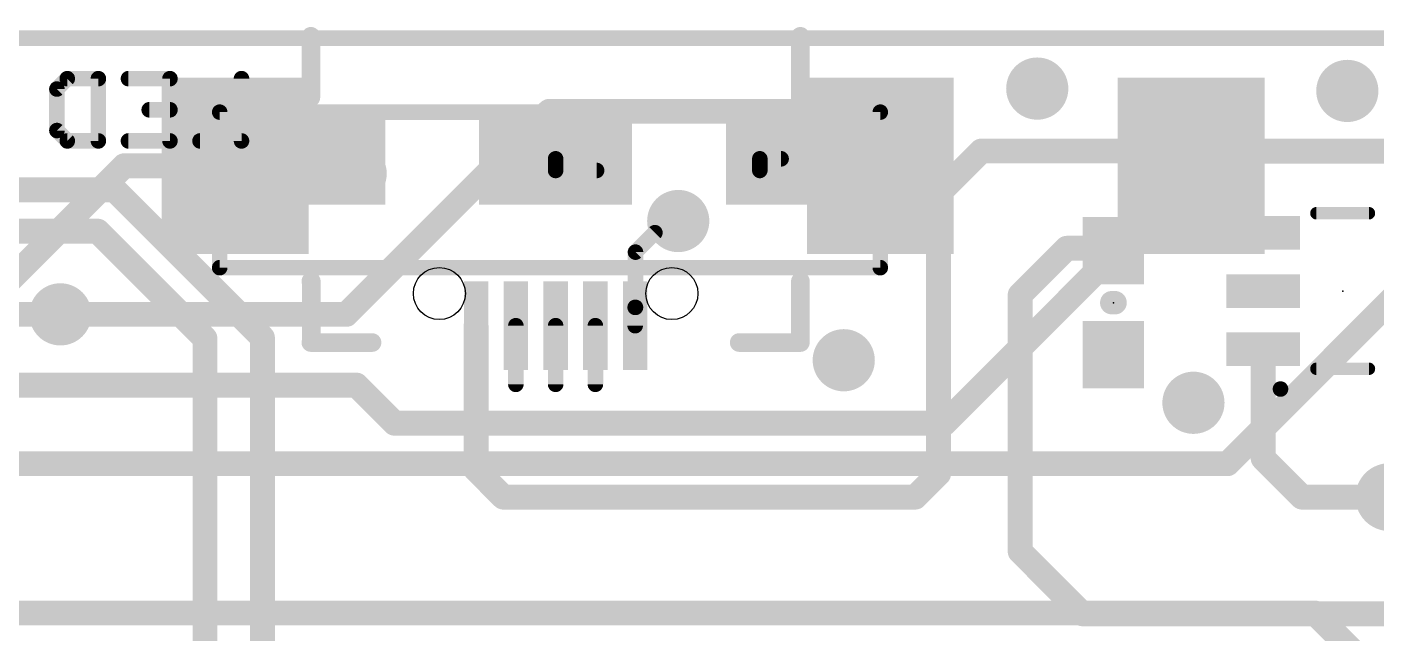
# Model space of a CAD drawing. Extents: x -33 to 81, y -19 to 22.
# Drawn here: x 17.49 to 39.53, y 12.12 to 22.03 of the extents above; entities that cross this region are included whole.
import ezdxf

# ---------------------------------------------------------------- set-up
doc = ezdxf.new("R2010")
doc.units = 0
for name, color, linetype in [('1', 12, 'CONTINUOUS'), ('16', 132, 'CONTINUOUS'), ('18', 110, 'CONTINUOUS'), ('20', 53, 'CONTINUOUS'), ('21', 41, 'CONTINUOUS'), ('22', 40, 'CONTINUOUS'), ('24', 53, 'CONTINUOUS')]:
    doc.layers.add(name, color=color, linetype=linetype)

# ---------------------------------------------------------------- blocks, each defined once
blk = doc.blocks.new('RECT')
blk.add_solid([(-0.5, -0.5), (0.5, -0.5), (-0.5, 0.5), (0.5, 0.5)])
blk = doc.blocks.new('ROUNDV')
at = {"const_width": 0.5}
blk.add_lwpolyline([(0, -0.25, 1), (0, 0.25, 1), (0, -0.25)], format="xyb", dxfattribs=at)

msp = doc.modelspace()

# ---------------------------------------------------------------- linework, layer by layer
at = {"layer": '1'}
for points, const_width in [([(0, 21.844), (52.324, 21.844)], 0.254), ([(26.0223, 20.6502), (22.7076, 17.3355)], 0.4064), ([(26.0223, 20.6502), (30.6324, 20.6502)], 0.4064), ([(30.6324, 20.6502), (31.4325, 19.8501)], 0.4064), ([(31.2301, 19.9644), (31.4325, 19.762)], 0.4064), ([(12.8397, 13.5255), (19.0762, 19.762)], 0.4064), ([(19.0762, 19.762), (20.8915, 19.762)], 0.4064), ([(31.4325, 19.8501), (31.4325, 19.762)], 0.4064), ([(36.2966, 19.5461), (36.5125, 19.762)], 0.4064), ([(36.2966, 19.3675), (36.2966, 19.5461)], 0.4064), ([(36.2966, 19.3675), (32.4866, 15.5575)], 0.4064), ([(41.5798, 19.3675), (37.1094, 14.8971)], 0.4064), ([(22.7076, 17.3355), (18.034, 17.3355)], 0.4064), ([(16.9418, 16.1798), (22.8727, 16.1798)], 0.4064), ([(22.8727, 16.1798), (23.495, 15.5575)], 0.4064), ([(23.495, 15.5575), (32.4866, 15.5575)], 0.4064), ([(37.1094, 14.8971), (16.129, 14.8971)], 0.4064), ([(10.5537, 12.4587), (38.5318, 12.4587)], 0.4064), ([(38.5318, 12.4587), (42.6085, 8.382)], 0.4064)]:
    msp.add_lwpolyline(points, dxfattribs=dict(at, const_width=const_width))
at = {"layer": '1', "const_width": 0.2032}
for points in [[(26.0223, 20.7518, 1), (26.0223, 20.5486)], [(26.0941, 20.5784, 1), (25.9505, 20.722)], [(30.7042, 20.722, 1), (30.5606, 20.5784)], [(30.6324, 20.5486, 1), (30.6324, 20.7518)], [(31.3019, 20.0362, 1), (31.1583, 19.8926)], [(19.0762, 19.8636, 1), (19.0762, 19.6604)], [(19.148, 19.6902, 1), (19.0044, 19.8338)], [(20.8915, 19.6604, 1), (20.8915, 19.8636)], [(31.5341, 19.8501, 1), (31.3309, 19.8501)], [(31.3309, 19.762, 1), (31.5341, 19.762)], [(31.3607, 19.7783, 1), (31.5043, 19.9219)], [(31.3607, 19.6902, 1), (31.5043, 19.8338)], [(36.5843, 19.6902, 1), (36.4407, 19.8338)], [(36.3982, 19.5461, 1), (36.195, 19.5461)], [(36.2248, 19.6179, 1), (36.3684, 19.4743)], [(36.195, 19.3675, 1), (36.3982, 19.3675)], [(36.3684, 19.2957, 1), (36.2248, 19.4393)], [(18.034, 17.4371, 1), (18.034, 17.2339)], [(22.6358, 17.4073, 1), (22.7794, 17.2637)], [(22.7076, 17.2339, 1), (22.7076, 17.4371)], [(22.9445, 16.2516, 1), (22.8009, 16.108)], [(22.8727, 16.0782, 1), (22.8727, 16.2814)], [(23.495, 15.6591, 1), (23.495, 15.4559)], [(23.4232, 15.4857, 1), (23.5668, 15.6293)], [(32.4148, 15.6293, 1), (32.5584, 15.4857)], [(32.4866, 15.4559, 1), (32.4866, 15.6591)], [(37.0376, 14.9689, 1), (37.1812, 14.8253)], [(37.1094, 14.7955, 1), (37.1094, 14.9987)], [(38.6036, 12.5305, 1), (38.46, 12.3869)], [(38.5318, 12.3571, 1), (38.5318, 12.5603)]]:
    msp.add_lwpolyline(points, format="xyb", dxfattribs=at)
at = {"layer": '16'}
for points, const_width in [([(52.324, 21.844), (0, 21.844)], 0.254), ([(20.6375, 20.6375), (31.4325, 20.6375)], 0.254), ([(20.6375, 18.0975), (20.6375, 20.6375)], 0.254), ([(31.4325, 20.6375), (31.4325, 18.0975)], 0.254), ([(32.385, 19.304), (33.0835, 20.0025)], 0.4064), ([(33.0835, 20.0025), (37.6555, 20.0025)], 0.4064), ([(37.6555, 20.0025), (38.9531, 20.0025)], 0.4064), ([(37.658, 20), (37.6555, 20.0025)], 0.4064), ([(40.3225, 20), (37.658, 20)], 0.4064), ([(26.127, 19.8755), (26.127, 19.685)], 0.254), ([(29.464, 19.685), (29.464, 19.8755)], 0.254), ([(29.464, 19.8755), (29.812, 19.8755)], 0.254), ([(26.127, 19.685), (26.797, 19.685)], 0.254), ([(18.923, 19.3675), (10.6499, 19.3675)], 0.4064), ([(21.336, 16.9545), (18.923, 19.3675)], 0.4064), ([(32.385, 14.732), (32.385, 19.304)], 0.4064), ([(10.9474, 18.6944), (18.6436, 18.6944)], 0.4064), ([(18.6436, 18.6944), (20.3962, 16.9418)], 0.4064), ([(27.432, 18.3515), (27.7495, 18.669)], 0.254), ([(35.2425, 18.415), (35.2425, 18.6665)], 0.4064), ([(35.2425, 18.6665), (37.6889, 18.6665)], 0.4064), ([(34.4805, 18.415), (33.7185, 17.653)], 0.4064), ([(35.2425, 18.415), (34.4805, 18.415)], 0.4064), ([(35.2425, 18.415), (35.2425, 18.376)], 0.4064), ([(27.432, 17.4498), (27.432, 18.3515)], 0.254), ([(31.4325, 18.0975), (20.6375, 18.0975)], 0.254), ([(33.7185, 13.462), (33.7185, 17.653)], 0.4064), ([(13.4259, 17.3355), (18.034, 17.3355)], 0.4064), ([(27.432, 17.4498), (27.427, 17.4498)], 0.254), ([(27.427, 17.4498), (27.427, 17.1505)], 0.254), ([(24.827, 17.1505), (24.827, 14.797)], 0.4064), ([(25.477, 17.1505), (25.477, 16.1925)], 0.254), ([(26.127, 17.1505), (26.127, 16.1925)], 0.254), ([(26.777, 17.1505), (26.777, 16.1925)], 0.254), ([(20.3962, 4.8133), (20.3962, 16.9418)], 0.4064), ([(21.336, 9.398), (21.336, 16.9545)], 0.4064), ([(37.6889, 16.7665), (37.6889, 14.986)], 0.4064), ([(24.827, 14.797), (25.273, 14.351)], 0.4064), ([(37.6889, 14.986), (38.3239, 14.351)], 0.4064), ([(32.004, 14.351), (32.385, 14.732)], 0.4064), ([(25.273, 14.351), (32.004, 14.351)], 0.4064), ([(38.3239, 14.351), (39.751, 14.351)], 0.4064), ([(33.7185, 13.462), (34.7345, 12.446)], 0.4064), ([(34.7345, 12.446), (46.355, 12.446)], 0.4064)]:
    msp.add_lwpolyline(points, dxfattribs=dict(at, const_width=const_width))
for points, const_width in [([(20.6375, 20.701, 1), (20.6375, 20.574)], 0.127), ([(20.701, 20.6375, 1), (20.574, 20.6375)], 0.127), ([(31.496, 20.6375, 1), (31.369, 20.6375)], 0.127), ([(31.4325, 20.574, 1), (31.4325, 20.701)], 0.127), ([(33.0835, 20.1041, 1), (33.0835, 19.9009)], 0.2032), ([(33.1553, 19.9307, 1), (33.0117, 20.0743)], 0.2032), ([(37.6555, 20.1041, 1), (37.6555, 19.9009)], 0.2032), ([(37.7273, 20.0743, 1), (37.5837, 19.9307)], 0.2032), ([(37.658, 20.1016, 1), (37.658, 19.8984)], 0.2032), ([(37.5862, 19.9282, 1), (37.7298, 20.0718)], 0.2032), ([(37.6555, 19.9009, 1), (37.6555, 20.1041)], 0.2032), ([(38.9531, 19.9009, 1), (38.9531, 20.1041)], 0.2032), ([(26.1905, 19.8755, 1), (26.0635, 19.8755)], 0.127), ([(29.5275, 19.8755, 1), (29.4005, 19.8755)], 0.127), ([(29.464, 19.939, 1), (29.464, 19.812)], 0.127), ([(29.812, 19.812, 1), (29.812, 19.939)], 0.127), ([(26.127, 19.7485, 1), (26.127, 19.6215)], 0.127), ([(26.0635, 19.685, 1), (26.1905, 19.685)], 0.127), ([(26.797, 19.6215, 1), (26.797, 19.7485)], 0.127), ([(29.4005, 19.685, 1), (29.5275, 19.685)], 0.127), ([(18.9948, 19.4393, 1), (18.8512, 19.2957)], 0.2032), ([(18.923, 19.2659, 1), (18.923, 19.4691)], 0.2032), ([(32.4866, 19.304, 1), (32.2834, 19.304)], 0.2032), ([(32.3132, 19.3758, 1), (32.4568, 19.2322)], 0.2032), ([(18.7154, 18.7662, 1), (18.5718, 18.6226)], 0.2032), ([(18.6436, 18.5928, 1), (18.6436, 18.796)], 0.2032), ([(27.7944, 18.6241, 1), (27.7046, 18.7139)], 0.127), ([(35.3441, 18.6665, 1), (35.1409, 18.6665)], 0.2032), ([(35.2425, 18.7681, 1), (35.2425, 18.5649)], 0.2032), ([(37.6889, 18.5649, 1), (37.6889, 18.7681)], 0.2032), ([(34.4805, 18.5166, 1), (34.4805, 18.3134)], 0.2032), ([(34.5523, 18.3432, 1), (34.4087, 18.4868)], 0.2032), ([(35.3441, 18.415, 1), (35.1409, 18.415)], 0.2032), ([(35.2425, 18.3134, 1), (35.2425, 18.5166)], 0.2032), ([(27.4955, 18.3515, 1), (27.3685, 18.3515)], 0.127), ([(27.3871, 18.3964, 1), (27.4769, 18.3066)], 0.127), ([(35.1409, 18.415, 1), (35.3441, 18.415)], 0.2032), ([(35.1409, 18.376, 1), (35.3441, 18.376)], 0.2032), ([(20.6375, 18.161, 1), (20.6375, 18.034)], 0.127), ([(20.574, 18.0975, 1), (20.701, 18.0975)], 0.127), ([(31.369, 18.0975, 1), (31.496, 18.0975)], 0.127), ([(31.4325, 18.034, 1), (31.4325, 18.161)], 0.127), ([(33.8201, 17.653, 1), (33.6169, 17.653)], 0.2032), ([(33.6467, 17.7248, 1), (33.7903, 17.5812)], 0.2032), ([(18.034, 17.2339, 1), (18.034, 17.4371)], 0.2032), ([(27.427, 17.5133, 1), (27.427, 17.3863)], 0.127), ([(27.4905, 17.4498, 1), (27.3635, 17.4498)], 0.127), ([(27.3685, 17.4498, 1), (27.4955, 17.4498)], 0.127), ([(27.432, 17.3863, 1), (27.432, 17.5133)], 0.127), ([(24.9286, 17.1505, 1), (24.7254, 17.1505)], 0.2032), ([(25.5405, 17.1505, 1), (25.4135, 17.1505)], 0.127), ([(26.1905, 17.1505, 1), (26.0635, 17.1505)], 0.127), ([(26.8405, 17.1505, 1), (26.7135, 17.1505)], 0.127), ([(27.3635, 17.1505, 1), (27.4905, 17.1505)], 0.127), ([(20.4978, 16.9418, 1), (20.2946, 16.9418)], 0.2032), ([(20.3244, 16.87, 1), (20.468, 17.0136)], 0.2032), ([(21.4376, 16.9545, 1), (21.2344, 16.9545)], 0.2032), ([(21.2642, 16.8827, 1), (21.4078, 17.0263)], 0.2032), ([(37.7905, 16.7665, 1), (37.5873, 16.7665)], 0.2032), ([(25.4135, 16.1925, 1), (25.5405, 16.1925)], 0.127), ([(26.0635, 16.1925, 1), (26.1905, 16.1925)], 0.127), ([(26.7135, 16.1925, 1), (26.8405, 16.1925)], 0.127), ([(24.8988, 14.8688, 1), (24.7552, 14.7252)], 0.2032), ([(37.5873, 14.986, 1), (37.7905, 14.986)], 0.2032), ([(37.7607, 15.0578, 1), (37.6171, 14.9142)], 0.2032), ([(24.7254, 14.797, 1), (24.9286, 14.797)], 0.2032), ([(32.2834, 14.732, 1), (32.4866, 14.732)], 0.2032), ([(32.4568, 14.6602, 1), (32.3132, 14.8038)], 0.2032), ([(25.273, 14.4526, 1), (25.273, 14.2494)], 0.2032), ([(32.004, 14.2494, 1), (32.004, 14.4526)], 0.2032), ([(38.3239, 14.4526, 1), (38.3239, 14.2494)], 0.2032), ([(25.2012, 14.2792, 1), (25.3448, 14.4228)], 0.2032), ([(31.9322, 14.4228, 1), (32.0758, 14.2792)], 0.2032), ([(38.2521, 14.2792, 1), (38.3957, 14.4228)], 0.2032), ([(33.6169, 13.462, 1), (33.8201, 13.462)], 0.2032), ([(33.7903, 13.5338, 1), (33.6467, 13.3902)], 0.2032), ([(34.7345, 12.5476, 1), (34.7345, 12.3444)], 0.2032), ([(34.6627, 12.3742, 1), (34.8063, 12.5178)], 0.2032)]:
    msp.add_lwpolyline(points, format="xyb", dxfattribs=dict(at, const_width=const_width))
at = {"layer": '20', "const_width": 0.2032}
msp.add_lwpolyline([(44.45, 21.844), (7.8105, 21.844)], dxfattribs=at)
at = {"layer": '20'}
for centre in [(24.227, 17.6755), (28.027, 17.6755)]:
    msp.add_circle(centre, 0.425, dxfattribs=at)
at = {"layer": '21', "const_width": 0.449}
msp.add_lwpolyline([(25.9715, 19.5875, 1), (25.9715, 20.0365, 1), (25.9715, 19.5875)], format="xyb", dxfattribs=at)
at = {"layer": '22'}
for points, const_width in [([(22.127, 20.8755), (22.127, 21.8755)], 0.3048), ([(30.127, 20.8755), (30.127, 21.8755)], 0.3048), ([(17.977, 21.015), (18.1465, 21.1845)], 0.254), ([(18.1465, 21.1845), (18.6549, 21.1845)], 0.254), ([(18.6549, 21.1845), (18.6549, 20.1676)], 0.254), ([(19.1464, 21.1845), (19.8243, 21.1845)], 0.254), ([(19.8243, 21.1845), (19.8243, 20.1676)], 0.254), ([(20.9937, 21.1845), (20.9937, 20.1676)], 0.254), ([(17.977, 20.3371), (17.977, 21.015)], 0.254), ([(19.8243, 20.676), (19.4853, 20.676)], 0.254), ([(18.1465, 20.1676), (17.977, 20.3371)], 0.254), ([(18.6549, 20.1676), (18.1465, 20.1676)], 0.254), ([(19.8243, 20.1676), (19.1464, 20.1676)], 0.254), ([(20.9937, 20.1676), (20.3158, 20.1676)], 0.254), ([(39.4184, 18.9865), (38.5596, 18.9865)], 0.2032), ([(22.1341, 17.8755), (22.127, 17.8755)], 0.3048), ([(22.1341, 16.8935), (22.1341, 17.8755)], 0.3048), ([(30.127, 17.8755), (30.127, 16.8755)], 0.3048), ([(35.2146, 17.526), (35.2704, 17.526)], 0.381), ([(22.127, 16.8755), (23.127, 16.8755)], 0.3048), ([(30.127, 16.8755), (29.127, 16.8755)], 0.3048), ([(38.5596, 16.4465), (39.4184, 16.4465)], 0.2032)]:
    msp.add_lwpolyline(points, dxfattribs=dict(at, const_width=const_width))
for points, const_width in [([(22.2032, 21.8755, 1), (22.0508, 21.8755)], 0.1524), ([(30.2032, 21.8755, 1), (30.0508, 21.8755)], 0.1524), ([(18.1465, 21.248, 1), (18.1465, 21.121)], 0.127), ([(18.1914, 21.1396, 1), (18.1016, 21.2294)], 0.127), ([(18.7184, 21.1845, 1), (18.5914, 21.1845)], 0.127), ([(18.6549, 21.121, 1), (18.6549, 21.248)], 0.127), ([(19.1464, 21.248, 1), (19.1464, 21.121)], 0.127), ([(19.8878, 21.1845, 1), (19.7608, 21.1845)], 0.127), ([(19.8243, 21.121, 1), (19.8243, 21.248)], 0.127), ([(21.0572, 21.1845, 1), (20.9302, 21.1845)], 0.127), ([(18.0405, 21.015, 1), (17.9135, 21.015)], 0.127), ([(17.9321, 21.0599, 1), (18.0219, 20.9701)], 0.127), ([(22.0508, 20.8755, 1), (22.2032, 20.8755)], 0.1524), ([(30.0508, 20.8755, 1), (30.2032, 20.8755)], 0.1524), ([(19.4853, 20.7395, 1), (19.4853, 20.6125)], 0.127), ([(19.8243, 20.6125, 1), (19.8243, 20.7395)], 0.127), ([(18.0219, 20.382, 1), (17.9321, 20.2922)], 0.127), ([(17.9135, 20.3371, 1), (18.0405, 20.3371)], 0.127), ([(18.1465, 20.2311, 1), (18.1465, 20.1041)], 0.127), ([(18.6549, 20.1041, 1), (18.6549, 20.2311)], 0.127), ([(19.1464, 20.2311, 1), (19.1464, 20.1041)], 0.127), ([(19.8243, 20.1041, 1), (19.8243, 20.2311)], 0.127), ([(20.3158, 20.2311, 1), (20.3158, 20.1041)], 0.127), ([(20.9937, 20.1041, 1), (20.9937, 20.2311)], 0.127), ([(18.1016, 20.1227, 1), (18.1914, 20.2125)], 0.127), ([(18.5914, 20.1676, 1), (18.7184, 20.1676)], 0.127), ([(19.7608, 20.1676, 1), (19.8878, 20.1676)], 0.127), ([(20.9302, 20.1676, 1), (21.0572, 20.1676)], 0.127), ([(38.5596, 19.0373, 1), (38.5596, 18.9357)], 0.1016), ([(39.4184, 18.9357, 1), (39.4184, 19.0373)], 0.1016), ([(22.127, 17.9517, 1), (22.127, 17.7993)], 0.1524), ([(22.2103, 17.8755, 1), (22.0579, 17.8755)], 0.1524), ([(22.1341, 17.7993, 1), (22.1341, 17.9517)], 0.1524), ([(30.2032, 17.8755, 1), (30.0508, 17.8755)], 0.1524), ([(35.2146, 17.6212, 1), (35.2146, 17.4307)], 0.1905), ([(35.2704, 17.4307, 1), (35.2704, 17.6212)], 0.1905), ([(22.127, 16.9517, 1), (22.127, 16.7993)], 0.1524), ([(23.127, 16.7993, 1), (23.127, 16.9517)], 0.1524), ([(29.127, 16.9517, 1), (29.127, 16.7993)], 0.1524), ([(30.127, 16.7993, 1), (30.127, 16.9517)], 0.1524), ([(22.0579, 16.8935, 1), (22.2103, 16.8935)], 0.1524), ([(30.0508, 16.8755, 1), (30.2032, 16.8755)], 0.1524), ([(38.5596, 16.4973, 1), (38.5596, 16.3957)], 0.1016), ([(39.4184, 16.3957, 1), (39.4184, 16.4973)], 0.1016), ([(37.973, 16.0528, 1), (37.973, 16.1798, 1), (37.973, 16.0528)], 0.127)]:
    msp.add_lwpolyline(points, format="xyb", dxfattribs=dict(at, const_width=const_width))
at = {"layer": '24'}
for p in [(26.127, 19.8755), (38.989, 17.7165), (35.2425, 17.526)]:
    msp.add_point(p, dxfattribs=at)

# ---------------------------------------------------------------- block references
at = {"layer": '1', "xscale": 2.88, "yscale": 2.4, "rotation": 270}
for p in [(20.8915, 19.762), (31.4325, 19.762), (36.5125, 19.762)]:
    msp.add_blockref('RECT', p, dxfattribs=at)
at = {"layer": '16'}
for p, xscale, yscale, rotation in [((22.442, 19.8755), 1.8, 1.5, 180), ((26.127, 19.8755), 2.5, 1.5, 180), ((29.812, 19.8755), 1.8, 1.5, 180), ((37.6889, 18.6665), 0.55, 1.2, 90), ((24.827, 17.1505), 0.4, 1.45, 180), ((25.477, 17.1505), 0.4, 1.45, 180), ((26.127, 17.1505), 0.4, 1.45, 180), ((26.777, 17.1505), 0.4, 1.45, 180), ((27.427, 17.1505), 0.4, 1.45, 180), ((37.6889, 17.7165), 0.55, 1.2, 90), ((37.6889, 16.7665), 0.55, 1.2, 90)]:
    msp.add_blockref('RECT', p, dxfattribs=dict(at, xscale=xscale, yscale=yscale, rotation=rotation))
at = {"layer": '16', "xscale": 1.1, "rotation": 270}
for p in [(35.2425, 18.376), (35.2425, 16.676)]:
    msp.add_blockref('RECT', p, dxfattribs=at)
at = {"layer": '18'}
for p, xscale, yscale in [((33.9976, 21.0222), 1.016, 1.016), ((33.9976, 21.0222), 1.016, 1.016), ((39.0649, 20.9841), 1.016, 1.016), ((39.0649, 20.9841), 1.016, 1.016), ((22.8592, 19.635), 1.016, 1.016), ((22.8592, 19.635), 1.016, 1.016), ((26.797, 19.685), 1.016, 1.016), ((26.797, 19.685), 1.016, 1.016), ((29.464, 19.685), 1.016, 1.016), ((29.464, 19.685), 1.016, 1.016), ((28.1305, 18.8595), 1.016, 1.016), ((28.1305, 18.8595), 1.016, 1.016), ((18.034, 17.3355), 1.016, 1.016), ((18.034, 17.3355), 1.016, 1.016), ((30.8356, 16.5862), 1.016, 1.016), ((30.8356, 16.5862), 1.016, 1.016), ((36.5503, 15.8914), 1.016, 1.016), ((36.5503, 15.8914), 1.016, 1.016), ((39.751, 14.351), 1.108, 1.108), ((39.751, 14.351), 1.108, 1.108)]:
    msp.add_blockref('ROUNDV', p, dxfattribs=dict(at, xscale=xscale, yscale=yscale))

doc.saveas('drawing.dxf')
